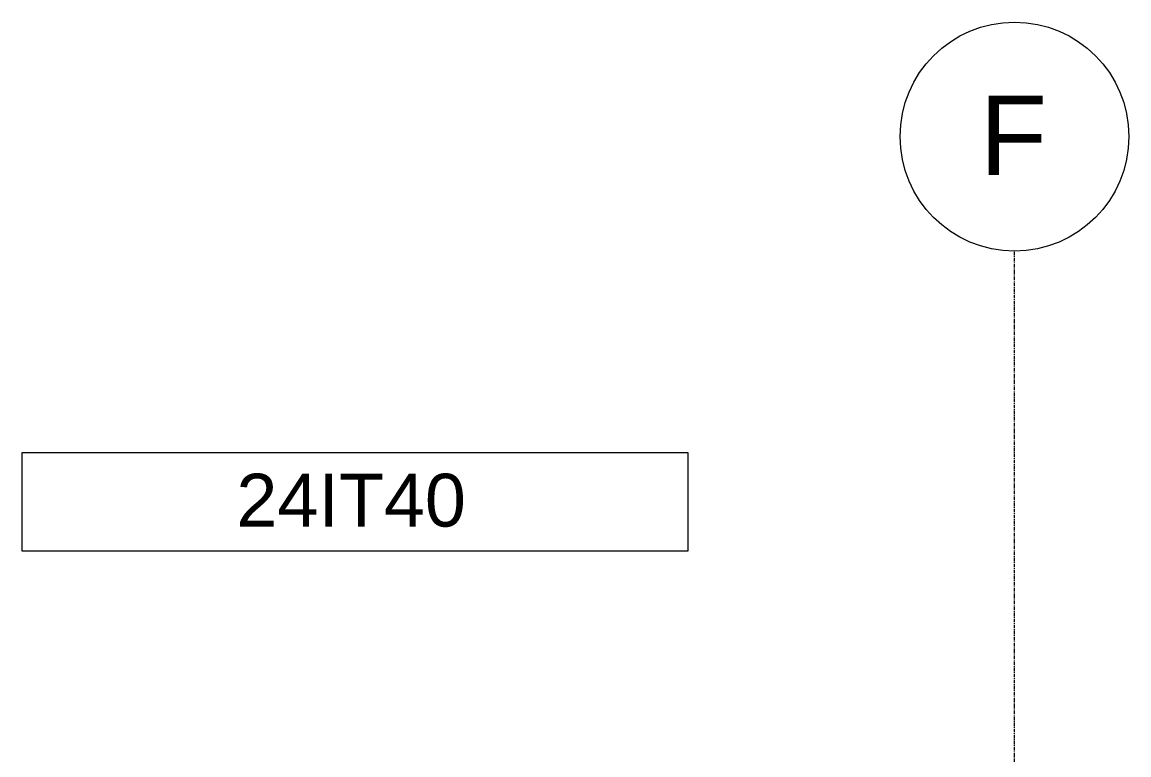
# Model space of a CAD drawing. Header units: inches. Extents: x -12094 to -4267, y -204 to 12515.
# Drawn here: x -7718.2 to -7559.7, y -2.2 to 102.6 of the extents above; entities that cross this region are included whole.
import ezdxf

# ---------------------------------------------------------------- set-up
doc = ezdxf.new("R2010")
doc.units = ezdxf.units.IN
doc.header["$MEASUREMENT"] = 0
doc.linetypes.add('Línea de rejilla', pattern=[0.875, 0.5, -0.125, 0.125, -0.125])
for name, color, linetype, lineweight in [('S-BEAM-IDEN', 2, 'Continuous', 9), ('S-GRID', 1, 'Continuous', 9), ('S-GRID-IDEN', 1, 'Continuous', 9)]:
    doc.layers.add(name, color=color, linetype=linetype, lineweight=lineweight)
doc.styles.add('Arial', font='arial.ttf', dxfattribs={"height": 11.338583})
doc.styles.add('Arial_1', font='arial.ttf', dxfattribs={"height": 7.559055})

# ---------------------------------------------------------------- blocks, each defined once
blk = doc.blocks.new('Rejilla - Extremo inicial de rejilla - Círculo-11506-SECTION 02')
at = {"layer": 'S-GRID-IDEN'}
blk.add_circle((-11847.19, 86.25), 16.38, dxfattribs=at)
blk = doc.blocks.new('Etiqueta de armazón estructural - Encuadrado-75555-SECTION 02')
at = {"layer": 'S-BEAM-IDEN'}
for p, q in [((-10756.01, 26.89), (-10756.01, 41.01)), ((-10756.01, 41.01), (-10660.69, 41.01)), ((-10660.69, 41.01), (-10660.69, 26.89)), ((-10660.69, 26.89), (-10756.01, 26.89))]:
    blk.add_line(p, q, dxfattribs=at)

msp = doc.modelspace()

# ---------------------------------------------------------------- linework, layer by layer
at = {"layer": 'S-GRID', "linetype": 'Línea de rejilla'}
msp.add_line((-7576.12144, -203.76101), (-7576.12144, 69.87692), dxfattribs=at)

# ---------------------------------------------------------------- block references
at = {"layer": 'S-BEAM-IDEN'}
msp.add_blockref('Etiqueta de armazón estructural - Encuadrado-75555-SECTION 02', (3037.77092, 0), dxfattribs=at)
at = {"layer": 'S-GRID-IDEN'}
msp.add_blockref('Rejilla - Extremo inicial de rejilla - Círculo-11506-SECTION 02', (4271.06796, 0), dxfattribs=at)

# ---------------------------------------------------------------- texts
at = {"layer": 'S-BEAM-IDEN', "insert": (-7687.55989, 37.98861), "char_height": 7.559055, "width": 40.804, "attachment_point": 1, "style": 'Arial_1'}
msp.add_mtext('24IT40', dxfattribs=at)
at = {"layer": 'S-GRID-IDEN', "insert": (-7581.12609, 92.11481), "char_height": 11.33858, "width": 11.918, "attachment_point": 1, "style": 'Arial'}
msp.add_mtext('F', dxfattribs=at)

doc.saveas('drawing.dxf')
